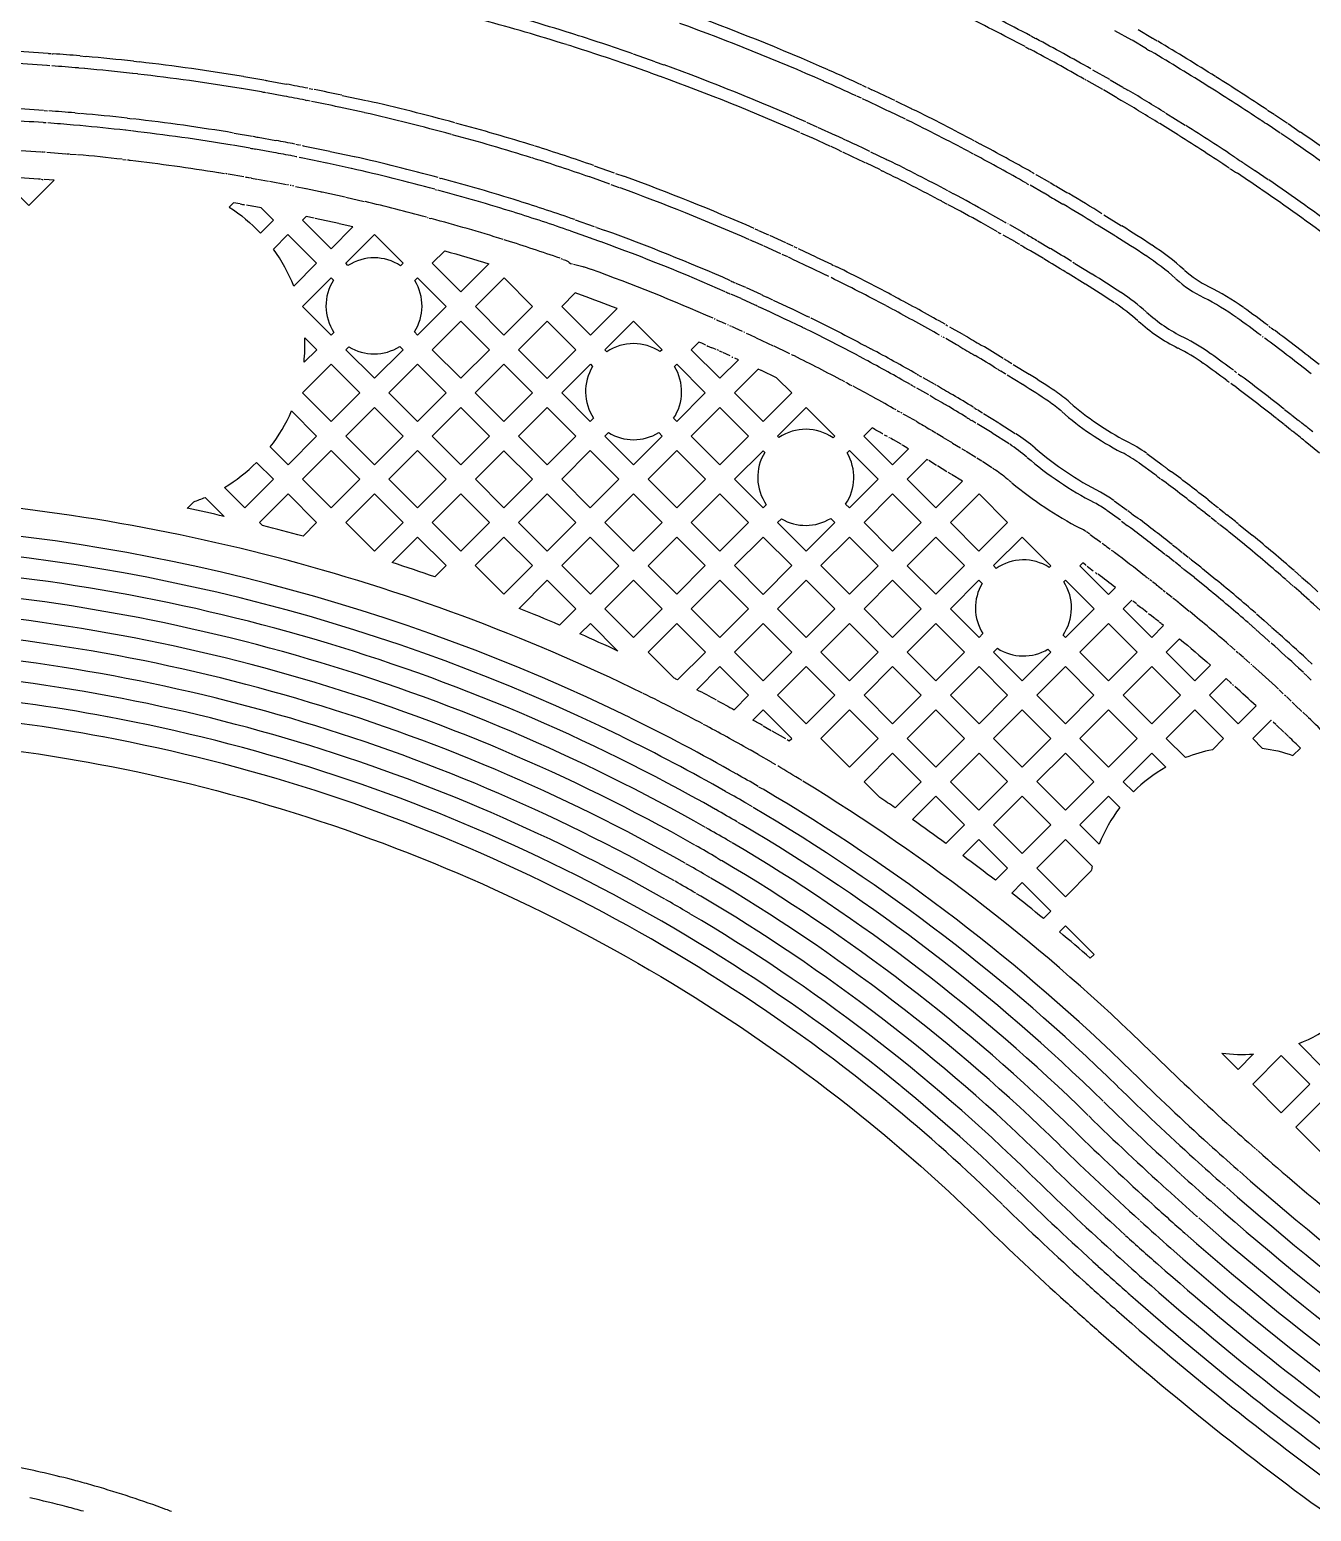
# Model space of a CAD drawing. Extents: x 3664 to 3837, y -413 to -292.
# Drawn here: x 3771.39 to 3776.13, y -333.16 to -327.68 of the extents above; entities that cross this region are included whole.
import ezdxf

# ---------------------------------------------------------------- set-up
doc = ezdxf.new("R2010")
doc.units = 0
doc.layers.add('gbr-dxf_layer0', color=7, linetype='Continuous')

msp = doc.modelspace()

# ---------------------------------------------------------------- linework, layer by layer
at = {"layer": 'gbr-dxf_layer0', "color": 4}
for p, q in [((3775.4705, -327.7205), (3775.4076, -327.6853)), ((3775.4929, -327.6815), (3775.546, -327.7126)), ((3775.5242, -327.752), (3775.4712, -327.7209)), ((3775.3001, -327.868), (3775.2965, -327.8661)), ((3775.3633, -327.9033), (3775.3032, -327.8697)), ((3775.3242, -327.8298), (3775.3872, -327.8651)), ((3775.3894, -327.8666), (3775.4363, -327.8943)), ((3775.4144, -327.9337), (3775.3646, -327.9042)), ((3775.6423, -328.0719), (3775.5731, -328.029)), ((3775.5958, -327.9901), (3775.6679, -328.0348)), ((3775.9986, -327.9956), (3776.0464, -328.0279)), ((3776.0482, -328.0293), (3776.0936, -328.0604)), ((3776.0692, -328.0982), (3776.021, -328.0652)), ((3775.8852, -328.175), (3775.9258, -328.2022)), ((3775.9271, -328.203), (3775.9749, -328.2358)), ((3775.9018, -328.2403), (3775.8612, -328.213)), ((3775.9476, -328.2716), (3775.9027, -328.2408))]:
    msp.add_line(p, q, dxfattribs=at)
at = {"layer": 'gbr-dxf_layer0', "color": 6}
for p, q in [((3771.4654, -327.815), (3771.4556, -327.8143)), ((3771.4598, -327.7695), (3771.4682, -327.7701)), ((3771.5771, -327.7787), (3771.5986, -327.7806)), ((3771.7763, -327.7987), (3771.7956, -327.8009)), ((3771.5935, -327.8253), (3771.572, -327.8234)), ((3771.7892, -327.8455), (3771.7729, -327.8436)), ((3772.1829, -327.8552), (3772.2572, -327.8677)), ((3772.2729, -327.871), (3772.34, -327.8829)), ((3772.3309, -327.927), (3772.2669, -327.9156)), ((3772.4251, -327.8991), (3772.4391, -327.9021)), ((3772.5469, -327.9246), (3772.6363, -327.9442)), ((3771.4438, -327.9807), (3771.456, -327.9817)), ((3772.4284, -327.9459), (3772.4175, -327.9435)), ((3772.6286, -327.9886), (3772.5361, -327.9683)), ((3771.4511, -328.0265), (3771.4419, -328.0257)), ((3771.5757, -328.0365), (3771.5531, -328.0345)), ((3771.5583, -327.9898), (3771.5779, -327.9915)), ((3771.753, -328.0094), (3771.7703, -328.0114)), ((3771.7645, -328.0561), (3771.7466, -328.0539)), ((3772.1475, -328.0642), (3772.2158, -328.0757)), ((3772.2359, -328.0798), (3772.3016, -328.0915)), ((3772.2072, -328.1199), (3772.1419, -328.1089)), ((3772.2925, -328.1356), (3772.2269, -328.1239)), ((3772.5022, -328.1318), (3772.5918, -328.1513)), ((3772.3946, -328.1552), (3772.3883, -328.1542)), ((3772.581, -328.1951), (3772.4915, -328.1755)), ((3773.4799, -328.1848), (3773.5542, -328.2116)), ((3772.9057, -328.23), (3772.9125, -328.2317)), ((3773.5378, -328.2535), (3773.4635, -328.2267)), ((3773.5737, -328.2663), (3773.543, -328.2554)), ((3773.5588, -328.2132), (3773.5892, -328.224)), ((3773.4095, -328.3848), (3773.4798, -328.4101)), ((3773.4881, -328.4131), (3773.5175, -328.4235)), ((3773.4665, -328.4531), (3773.3931, -328.4267)), ((3774.1066, -328.4816), (3774.0691, -328.4655)), ((3774.0879, -328.4246), (3774.1254, -328.4407)), ((3774.1284, -328.4422), (3774.1879, -328.4693)), ((3774.1712, -328.5111), (3774.1087, -328.4826)), ((3774.1965, -328.5226), (3774.1763, -328.5137)), ((3774.2118, -328.5299), (3774.1987, -328.5236)), ((3774.2803, -328.5624), (3774.2133, -328.5307)), ((3774.2193, -328.4836), (3774.2306, -328.489)), ((3774.2347, -328.491), (3774.3007, -328.5223)), ((3774.3018, -328.5229), (3774.3581, -328.5498)), ((3774.3376, -328.5899), (3774.2813, -328.563)), ((3774.3591, -328.5503), (3774.3663, -328.5537)), ((3774.3684, -328.5546), (3774.3768, -328.5587)), ((3774.0041, -328.6195), (3774.0396, -328.6347)), ((3774.0421, -328.6357), (3774.0962, -328.6603)), ((3774.3489, -328.5953), (3774.3387, -328.5904)), ((3774.0238, -328.6769), (3773.9852, -328.6604)), ((3774.1199, -328.6716), (3774.1406, -328.6812)), ((3774.1427, -328.682), (3774.209, -328.7133)), ((3774.5831, -328.6642), (3774.6038, -328.6756)), ((3774.0992, -328.7116), (3774.0853, -328.7055)), ((3774.1236, -328.7229), (3774.0999, -328.712)), ((3774.1887, -328.7535), (3774.1254, -328.7236)), ((3774.2102, -328.7139), (3774.2675, -328.7413)), ((3774.2689, -328.742), (3774.2764, -328.7458)), ((3774.5811, -328.7144), (3774.5604, -328.7031)), ((3774.2469, -328.7814), (3774.1896, -328.7539)), ((3774.2552, -328.7855), (3774.2477, -328.7817)), ((3774.265, -328.79), (3774.2571, -328.7865)), ((3774.7811, -328.7729), (3774.7879, -328.777)), ((3774.7946, -328.7807), (3774.7998, -328.7836)), ((3774.8011, -328.7843), (3774.8445, -328.8084)), ((3774.4822, -328.8506), (3774.5035, -328.8622)), ((3774.7768, -328.8223), (3774.7715, -328.8193)), ((3774.8216, -328.8472), (3774.7811, -328.8247)), ((3774.8296, -328.8517), (3774.8226, -328.8477)), ((3774.8457, -328.8091), (3774.8527, -328.8131)), ((3774.4808, -328.9011), (3774.4596, -328.8895)), ((3775.0098, -328.9075), (3775.026, -328.9173)), ((3774.6751, -328.9569), (3774.6806, -328.96)), ((3774.6966, -328.9691), (3774.7389, -328.9924)), ((3775.0656, -328.9944), (3775.0088, -328.9594)), ((3775.0306, -328.92), (3775.0903, -328.9568)), ((3774.66, -329.0001), (3774.6516, -328.9953)), ((3774.719, -329.0328), (3774.6738, -329.0079)), ((3774.7405, -328.9931), (3774.7448, -328.9954)), ((3774.8929, -329.1372), (3774.878, -329.128)), ((3774.8997, -329.0886), (3774.9175, -329.0995)), ((3774.9215, -329.102), (3774.9774, -329.1361)), ((3774.9789, -329.1371), (3775.0387, -329.1757)), ((3774.9528, -329.1739), (3774.897, -329.1397)), ((3775.0162, -329.2146), (3774.9534, -329.1743)), ((3775.5549, -329.3274), (3775.4975, -329.2855)), ((3775.525, -329.2499), (3775.5824, -329.2918)), ((3775.5839, -329.293), (3775.5908, -329.2983)), ((3775.5622, -329.3331), (3775.5554, -329.3278)), ((3775.5888, -329.3525), (3775.5789, -329.3458)), ((3775.6024, -329.3073), (3775.6151, -329.316)), ((3775.4278, -329.4971), (3775.3773, -329.4603)), ((3775.4048, -329.4246), (3775.4526, -329.4595)), ((3775.4551, -329.4612), (3775.4599, -329.465)), ((3775.7409, -329.4697), (3775.7241, -329.4565)), ((3775.753, -329.4219), (3775.7697, -329.4351)), ((3775.7707, -329.4359), (3775.7874, -329.449)), ((3775.793, -329.4536), (3775.8131, -329.4698)), ((3775.4656, -329.5251), (3775.4542, -329.5174)), ((3775.4804, -329.4808), (3775.4918, -329.4884)), ((3775.7612, -329.4857), (3775.7419, -329.4704)), ((3775.7839, -329.504), (3775.7638, -329.4878)), ((3775.865, -329.511), (3775.9159, -329.5524)), ((3775.8865, -329.5865), (3775.8356, -329.5451)), ((3775.6104, -329.6364), (3775.5949, -329.6246)), ((3775.6204, -329.5875), (3775.6387, -329.6014)), ((3775.6402, -329.6027), (3775.6567, -329.6161)), ((3775.659, -329.618), (3775.6781, -329.6332)), ((3775.6274, -329.6502), (3775.6109, -329.6368)), ((3775.6519, -329.6698), (3775.6301, -329.6525)), ((3775.732, -329.6759), (3775.7815, -329.7165)), ((3776.0716, -329.6841), (3776.0967, -329.7062)), ((3775.752, -329.7505), (3775.7025, -329.7099)), ((3776.0686, -329.7414), (3776.0409, -329.7171)), ((3776.0983, -329.7075), (3776.1272, -329.7326)), ((3776.1286, -329.7339), (3776.1586, -329.7612)), ((3776.0968, -329.7658), (3776.0704, -329.7429)), ((3776.1274, -329.7936), (3776.0973, -329.7663)), ((3775.9311, -329.8426), (3775.9593, -329.8677)), ((3775.9284, -329.9004), (3775.9028, -329.8776)), ((3775.9555, -329.924), (3775.9296, -329.9015)), ((3775.96, -329.8684), (3775.986, -329.8909)), ((3775.9873, -329.8921), (3776.0126, -329.9152)), ((3775.9813, -329.9476), (3775.9561, -329.9245)), ((3776.1192, -330.0118), (3776.1373, -330.029)), ((3776.1055, -330.0608), (3776.0874, -330.0436)), ((3776.1172, -330.0721), (3776.1071, -330.0624)), ((3776.1339, -330.0884), (3776.1186, -330.0732))]:
    msp.add_line(p, q, dxfattribs=at)
at = {"layer": 'gbr-dxf_layer0', "color": 5}
for p, q in [((3773.6882, -327.8418), (3773.6083, -327.8133)), ((3773.6246, -327.7713), (3773.7045, -327.7999)), ((3773.7056, -327.8003), (3773.7373, -327.8117)), ((3773.7241, -327.8547), (3773.6893, -327.8423)), ((3774.4697, -327.9356), (3774.4517, -327.9274)), ((3774.4721, -327.8873), (3774.4871, -327.894)), ((3774.4912, -327.896), (3774.5072, -327.9036)), ((3774.4889, -327.9447), (3774.4729, -327.9371)), ((3774.632, -328.0131), (3774.5733, -327.9849)), ((3774.5948, -327.9452), (3774.6504, -327.972)), ((3774.2662, -328.0244), (3774.3046, -328.0412)), ((3774.2854, -328.082), (3774.2449, -328.0642)), ((3774.3548, -328.1136), (3774.2862, -328.0823)), ((3774.306, -328.0419), (3774.3716, -328.0718)), ((3774.3734, -328.0725), (3774.4001, -328.0844)), ((3774.4018, -328.0853), (3774.417, -328.0927)), ((3774.8876, -328.093), (3774.9077, -328.1036)), ((3774.3806, -328.125), (3774.3569, -328.1144)), ((3774.3972, -328.1331), (3774.381, -328.1252)), ((3774.5024, -328.1332), (3774.5598, -328.1606)), ((3774.8846, -328.1424), (3774.8676, -328.1333)), ((3774.5393, -328.2007), (3774.4849, -328.1747)), ((3775.1448, -328.2862), (3775.0933, -328.2573)), ((3775.1673, -328.2472), (3775.1856, -328.258)), ((3774.7896, -328.2781), (3774.8075, -328.2877)), ((3775.1637, -328.2974), (3775.1455, -328.2866)), ((3774.7881, -328.3283), (3774.7673, -328.3171)), ((3774.9351, -328.357), (3774.9965, -328.3914)), ((3775.3658, -328.3663), (3775.4323, -328.407)), ((3774.9734, -328.4301), (3774.912, -328.3956)), ((3775.0169, -328.4028), (3775.0623, -328.4283)), ((3775.3424, -328.4048), (3775.3361, -328.4009)), ((3775.4098, -328.446), (3775.3433, -328.4053)), ((3774.9866, -328.4375), (3774.9838, -328.4359)), ((3775.0391, -328.4669), (3774.9937, -328.4414)), ((3775.0554, -328.4767), (3775.0397, -328.4673)), ((3775.0638, -328.4293), (3775.0767, -328.4369)), ((3775.1204, -328.4628), (3775.1674, -328.4908)), ((3775.1433, -328.5289), (3775.0953, -328.5003)), ((3775.2331, -328.5833), (3775.2273, -328.5798)), ((3775.2978, -328.6229), (3775.2341, -328.584)), ((3775.2515, -328.5418), (3775.2575, -328.5455)), ((3775.2586, -328.5462), (3775.3223, -328.5852)), ((3775.9857, -328.7851), (3775.9959, -328.7923)), ((3775.971, -328.8298), (3775.9608, -328.8226)), ((3775.8636, -328.9552), (3775.8737, -328.9624)), ((3775.8468, -328.9985), (3775.8366, -328.9913)), ((3776.0335, -329.1426), (3776.0063, -329.1212)), ((3776.0351, -329.0866), (3776.0596, -329.1058)), ((3776.0615, -329.1072), (3776.0869, -329.1275)), ((3776.0578, -329.1619), (3776.0351, -329.1437)), ((3776.1647, -329.2485), (3776.1119, -329.2053))]:
    msp.add_line(p, q, dxfattribs=at)
at = {"layer": 'gbr-dxf_layer0'}
for p, q in [((3771.3574, -328.1282), (3771.4313, -328.133)), ((3771.4341, -328.1333), (3771.4411, -328.1339)), ((3771.4535, -328.1348), (3771.5247, -328.1405)), ((3771.5262, -328.1406), (3771.5376, -328.1415)), ((3771.5398, -328.1417), (3771.5632, -328.1439)), ((3771.7353, -328.1614), (3771.7477, -328.1629)), ((3771.423, -328.2343), (3771.3535, -328.2298)), ((3771.4304, -328.235), (3771.4235, -328.2343)), ((3771.4812, -328.2389), (3771.4437, -328.2359)), ((3772.0911, -328.2101), (3772.1113, -328.2135)), ((3772.1246, -328.2155), (3772.1833, -328.2254)), ((3772.2116, -328.2308), (3772.2317, -328.2343)), ((3772.2337, -328.2347), (3772.2741, -328.242)), ((3772.2778, -328.2425), (3772.3415, -328.2547)), ((3772.3739, -328.2613), (3772.4124, -328.2691)), ((3772.5605, -328.301), (3772.6289, -328.3169)), ((3772.2125, -328.3341), (3772.1934, -328.3307)), ((3772.5349, -328.3994), (3772.4474, -328.3805)), ((3772.5872, -328.4115), (3772.5358, -328.3996)), ((3772.8693, -328.3785), (3772.8749, -328.3801)), ((3773.1454, -328.4584), (3773.1526, -328.4607)), ((3773.357, -328.5284), (3773.3629, -328.5304)), ((3773.4099, -328.6557), (3773.3598, -328.7058)), ((3773.4325, -328.6635), (3773.4101, -328.6557)), ((3773.974, -328.773), (3773.9758, -328.7738)), ((3773.981, -328.7758), (3773.9871, -328.7786)), ((3773.9891, -328.7796), (3773.9988, -328.7841)), ((3774, -328.7847), (3774.0274, -328.7972)), ((3773.926, -328.863), (3773.9157, -328.8586)), ((3774.0801, -328.8216), (3774.1427, -328.851)), ((3773.9315, -328.8654), (3773.9273, -328.8636)), ((3773.9409, -328.8693), (3773.9346, -328.8667)), ((3773.9541, -328.8754), (3773.9444, -328.8709)), ((3773.9833, -328.8888), (3773.9562, -328.8764)), ((3774.0139, -328.9031), (3774.0002, -328.8971)), ((3774.4014, -328.981), (3774.4071, -328.9839)), ((3774.6228, -329.1029), (3774.637, -329.1108)), ((3774.6384, -329.1116), (3774.6664, -329.127)), ((3774.5658, -329.1874), (3774.561, -329.1849)), ((3774.729, -329.164), (3774.745, -329.1734)), ((3774.7475, -329.175), (3774.7711, -329.1895)), ((3774.5862, -329.1988), (3774.5763, -329.1934)), ((3774.616, -329.2152), (3774.588, -329.1999)), ((3774.8568, -329.2418), (3774.8932, -329.264)), ((3774.7475, -329.294), (3774.7181, -329.2762)), ((3774.7857, -329.3175), (3774.7504, -329.296)), ((3774.8963, -329.2659), (3774.9146, -329.2773)), ((3774.9169, -329.2788), (3774.9514, -329.3011)), ((3774.801, -329.3267), (3774.7899, -329.32)), ((3774.8428, -329.3523), (3774.8022, -329.3274)), ((3774.9539, -329.3029), (3774.9579, -329.3056)), ((3775.3157, -329.549), (3775.336, -329.5639)), ((3775.3374, -329.5649), (3775.3556, -329.5782)), ((3775.5299, -329.7109), (3775.5342, -329.714)), ((3775.5371, -329.7161), (3775.544, -329.7213)), ((3775.4698, -329.7929), (3775.4378, -329.8249)), ((3775.5866, -329.756), (3775.5932, -329.7616)), ((3775.5969, -329.7643), (3775.6193, -329.7816)), ((3775.6217, -329.7835), (3775.6349, -329.7943)), ((3775.5557, -329.8608), (3775.5374, -329.8467)), ((3775.6361, -329.7952), (3775.6435, -329.8012)), ((3775.6456, -329.8029), (3775.6819, -329.8329)), ((3775.5695, -329.872), (3775.5562, -329.8612)), ((3775.5786, -329.8794), (3775.5712, -329.8734)), ((3775.8312, -329.9589), (3775.8529, -329.9779)), ((3775.8562, -329.9807), (3775.8637, -329.9871)), ((3775.866, -329.989), (3775.8831, -330.0041)), ((3775.8852, -330.0061), (3775.9069, -330.0259)), ((3776.015, -330.1239), (3776.0307, -330.1386)), ((3776.0346, -330.1423), (3776.0395, -330.1471)), ((3776.0422, -330.1496), (3776.0595, -330.1666)), ((3776.0636, -330.1705), (3776.0734, -330.1796)), ((3776.0749, -330.1811), (3776.0998, -330.2044)), ((3776.1025, -330.2068), (3776.1215, -330.2248)), ((3774.1058, -330.2577), (3774.1354, -330.2746)), ((3774.1373, -330.2756), (3774.1876, -330.3046)), ((3776.0028, -330.2527), (3775.993, -330.2435)), ((3776.0327, -330.2808), (3776.004, -330.2538)), ((3776.0503, -330.2972), (3776.035, -330.2828)), ((3774.0868, -330.3638), (3774.0572, -330.3469)), ((3774.0887, -330.4827), (3774.1027, -330.4911)), ((3774.0659, -330.5578), (3774.0481, -330.5472)), ((3774.0102, -330.6136), (3774.0263, -330.6229)), ((3775.349, -330.695), (3775.278, -330.624)), ((3773.9895, -330.6896), (3773.9733, -330.6803)), ((3773.9347, -330.7462), (3773.9503, -330.7553)), ((3773.9105, -330.8203), (3773.8949, -330.8113)), ((3773.8576, -330.878), (3773.8729, -330.8868)), ((3773.8335, -330.952), (3773.8181, -330.9432))]:
    msp.add_line(p, q, dxfattribs=at)
at = {"layer": 'gbr-dxf_layer0', "color": 6, "linetype": 'Continuous'}
for points in [[(3772.2646, -327.9153, -0.009078), (3772.2485, -327.9119), (3772.1743, -327.8994)], [(3772.3796, -328.1525, -0.038279), (3772.3763, -328.1518, -0.003885), (3772.3668, -328.1497)], [(3772.3998, -328.1105, -0.033228), (3772.4027, -328.1109, -0.003294), (3772.5011, -328.1315)], [(3773.5045, -328.4666), (3773.4726, -328.4554, -0.056889), (3773.4679, -328.4536)], [(3774.1912, -328.4707, 0.003493), (3774.1956, -328.473), (3774.2158, -328.4819)], [(3774.0829, -328.7042, -0.003071), (3774.0764, -328.7007), (3774.0253, -328.6775)], [(3774.0986, -328.6616, 0.003079), (3774.1046, -328.6648), (3774.1185, -328.6709)], [(3774.2816, -328.7482, -0.032989), (3774.2843, -328.7493, -0.007198), (3774.4809, -328.8499)], [(3775.0032, -328.9561, -0.020748), (3775.0018, -328.9552), (3774.9855, -328.9454)]]:
    msp.add_lwpolyline(points, format="xyb", dxfattribs=at)
at = {"layer": 'gbr-dxf_layer0', "color": 4, "linetype": 'Continuous'}
msp.add_lwpolyline([(3776.0194, -328.064), (3775.9745, -328.0336, -0.011416), (3775.9485, -328.0176)], format="xyb", dxfattribs=at)
at = {"layer": 'gbr-dxf_layer0', "linetype": 'Continuous'}
for points in [[(3771.7527, -328.1632, 0.007422), (3771.7562, -328.1636, -0.031205), (3771.7624, -328.1646, -0.010963), (3772.0893, -328.2098)], [(3772.4144, -328.2696), (3772.4654, -328.2803, -0.039932), (3772.4733, -328.2821), (3772.5581, -328.3005)], [(3772.1292, -328.3379, -0.061807), (3772.2446, -328.4343), (3772.2928, -328.3862), (3772.2469, -328.3403), (3772.2139, -328.3343)], [(3772.8802, -328.5461), (3772.9266, -328.4997, -0.005763), (3773.0905, -328.5478)], [(3773.3654, -328.5314), (3773.3734, -328.5343, -0.110912), (3773.3921, -328.5464), (3773.3996, -328.5482)], [(3773.4033, -328.549), (3773.4378, -328.5579, -0.029626), (3773.4435, -328.5597), (3773.4674, -328.568)], [(3773.9322, -328.7548, -0.017425), (3773.9353, -328.7561, -0.031798), (3773.9411, -328.7589, 0.014089), (3773.9476, -328.7619, -0.032999), (3773.9537, -328.7643), (3773.9675, -328.7702)], [(3774.0425, -328.8047), (3774.0509, -328.8084, -0.036498), (3774.0577, -328.8112), (3774.0781, -328.8206)], [(3773.8925, -328.8484, -0.024025), (3773.8881, -328.8466, -0.003274), (3773.8784, -328.842)], [(3774.1446, -328.852), (3774.1975, -328.8773, -0.029447), (3774.2029, -328.8798)], [(3774.2142, -328.8854, -0.029733), (3774.2196, -328.8878, -0.006747), (3774.4002, -328.9803)], [(3774.6687, -329.1282, -0.022452), (3774.6725, -329.1305, 0.006813), (3774.7258, -329.1623)], [(3774.5484, -329.1777, -0.013315), (3774.5462, -329.1764, 0.001504), (3774.5088, -329.1552), (3774.4786, -329.1854)], [(3774.7723, -329.1903), (3774.7981, -329.2059, -0.050855), (3774.8068, -329.2114), (3774.8359, -329.2292)], [(3774.8412, -329.2323, -0.015467), (3774.8438, -329.2339), (3774.8549, -329.2405)], [(3774.9585, -329.306, -0.029062), (3775.0076, -329.3421, -0.039312), (3775.0136, -329.3472)], [(3771.9735, -329.4528), (3771.9979, -329.4284, 0.018556), (3772.04, -329.4121), (3772.1106, -329.4827)], [(3775.3608, -329.5819, -0.03545), (3775.3666, -329.5861, 0.0093), (3775.3894, -329.6035)], [(3775.3939, -329.6072), (3775.4005, -329.6112, -0.035773), (3775.4063, -329.6153, -0.004661), (3775.517, -329.7008, -0.031556), (3775.5217, -329.7051), (3775.5279, -329.7096)], [(3775.3009, -329.6639, -0.015587), (3775.2984, -329.6623), (3775.2882, -329.6548), (3775.2779, -329.665)], [(3775.2779, -329.665), (3775.3839, -329.771), (3775.4093, -329.7456, 0.002746), (3775.3453, -329.6965)], [(3775.5471, -329.724), (3775.5561, -329.7314, -0.037002), (3775.5615, -329.7365, -0.037346), (3775.5676, -329.7409), (3775.5834, -329.7533)], [(3775.5265, -329.8383), (3775.5194, -329.8322), (3775.5069, -329.8225, -0.113665), (3775.4889, -329.8085)], [(3773.9357, -330.1641, -0.002444), (3773.9981, -330.1978), (3774.0513, -330.1445), (3773.9453, -330.0385), (3773.8598, -330.124)], [(3775.8392, -330.1016, -0.013791), (3775.8373, -330.0998), (3775.8188, -330.083), (3775.7574, -330.1444)], [(3775.7574, -330.1444), (3775.8635, -330.2506), (3775.9302, -330.1838, 0.003621), (3775.851, -330.112)], [(3770.783, -330.2981), (3770.817, -330.2999, -0.009252), (3771.0515, -330.3169, -0.023533), (3771.6441, -330.3989, -0.125686), (3774.5016, -331.7281, -0.02208), (3774.9196, -332.1017)], [(3775.9174, -330.3044), (3775.953, -330.34, -0.051426), (3776.0665, -330.3671), (3776.0939, -330.3397, 0.002041), (3776.0513, -330.2983)], [(3774.1527, -330.402), (3774.1414, -330.3954, -0.029003), (3774.1365, -330.3923), (3774.0882, -330.3645)], [(3775.278, -330.624), (3775.3839, -330.518), (3775.4254, -330.5596, 0.06863), (3775.349, -330.695)], [(3775.7133, -332.0744, -0.019467), (3775.7111, -332.0726, -0.003436), (3775.6019, -331.9751)], [(3774.9196, -332.102, 0.009308), (3775.2252, -332.3888, 0.003625), (3775.3466, -332.497, 0.026571), (3776.2846, -333.2391, 0.003501), (3776.3263, -333.2686, 0.010355), (3776.7134, -333.5285, 0.003121), (3776.7863, -333.5747, 0.022047), (3777.6486, -334.0664, 0.010372), (3778.0685, -334.2709)], [(3771.6166, -333.0659, 0.004439), (3771.5534, -333.0489), (3771.532, -333.0433, 0.008241), (3771.4144, -333.0154, 0.007653), (3771.4061, -333.0133, 0.027269), (3771.006, -332.9478), (3770.9938, -332.9463), (3770.9677, -332.9435, 0.013892), (3770.7617, -332.929), (3770.5557, -332.9201, 0.011382), (3770.5426, -332.9198, 0.075698), (3770.4556, -332.9331), (3769.3659, -332.9336)], [(3771.9156, -333.165, 0.004246), (3771.8948, -333.1571, 0.018632), (3771.6316, -333.0705, 0.004925), (3771.6169, -333.0662)]]:
    msp.add_lwpolyline(points, format="xyb", dxfattribs=at)
for points in [[(3771.2816, -328.2265), (3771.3877, -328.3325), (3771.4812, -328.2389)], [(3772.1693, -328.3261), (3772.1452, -328.322), (3772.1292, -328.3379)], [(3772.4441, -328.3796), (3772.4135, -328.3732), (3772.4005, -328.3862)], [(3772.4005, -328.3862), (3772.5065, -328.4922), (3772.5872, -328.4115)], [(3772.2933, -328.4934), (3772.3466, -328.4401), (3772.4527, -328.5461), (3772.368, -328.6308)], [(3773.0905, -328.5478), (3772.9862, -328.6521), (3772.8802, -328.5461)], [(3773.3598, -328.7058), (3773.4658, -328.8118), (3773.5647, -328.7129)], [(3772.4084, -328.8213), (3772.4528, -328.8657), (3772.4061, -328.9125)], [(3773.8782, -328.8419), (3773.8676, -328.8373), (3773.8392, -328.8657)], [(3773.8392, -328.8657), (3773.9452, -328.9717), (3774.0139, -328.9031)], [(3774.0978, -328.9422), (3774.0874, -328.9373), (3773.9991, -329.0256)], [(3773.9991, -329.0256), (3774.1051, -329.1316), (3774.2111, -329.0256), (3774.155, -328.9695), (3774.0992, -328.9429)], [(3772.3596, -329.0922), (3772.4527, -329.1854), (3772.3467, -329.2914), (3772.2809, -329.2256)], [(3774.4786, -329.1854), (3774.5846, -329.2914), (3774.644, -329.2321)], [(3774.7162, -329.275), (3774.7116, -329.2722), (3774.6385, -329.3453)], [(3774.6385, -329.3453), (3774.7445, -329.4513), (3774.8433, -329.3526)], [(3775.4378, -329.8249), (3775.5437, -329.9308), (3775.5877, -329.8868), (3775.5795, -329.8801)], [(3775.4868, -329.8059), (3775.4811, -329.8012), (3775.4742, -329.796)], [(3773.4272, -329.9173), (3773.4658, -329.8787), (3773.5679, -329.9808)], [(3774.1942, -330.3086), (3774.2021, -330.3132), (3774.2111, -330.3043), (3774.1052, -330.1984), (3774.0675, -330.2361)], [(3775.9868, -330.2376), (3775.9855, -330.2363), (3775.9174, -330.3044)], [(3775.9208, -331.4719), (3775.8635, -331.5292), (3775.8027, -331.4685)]]:
    msp.add_lwpolyline(points, dxfattribs=at)
at = {"layer": 'gbr-dxf_layer0', "color": 5, "linetype": 'Continuous'}
for points in [[(3775.1144, -328.2174, -0.037236), (3775.1172, -328.2191), (3775.1658, -328.2464)], [(3775.8305, -328.9869, -0.018624), (3775.8293, -328.9859, -0.003594), (3775.8223, -328.9804)]]:
    msp.add_lwpolyline(points, format="xyb", dxfattribs=at)
at = {"layer": 'gbr-dxf_layer0', "linetype": 'Continuous'}
for points in [[(3772.5604, -328.5461), (3772.6664, -328.4401), (3772.7724, -328.5461), (3772.7631, -328.5554, 0.297808), (3772.5686, -328.5542)], [(3772.4007, -328.7058), (3772.5066, -328.6), (3772.5149, -328.6083, 0.295981), (3772.5167, -328.8018), (3772.5067, -328.8118)], [(3772.8144, -328.8, 0.289353), (3772.8162, -328.6101), (3772.8263, -328.6), (3772.9323, -328.706), (3772.8263, -328.8119)], [(3773.5197, -328.8657), (3773.6256, -328.7598), (3773.7314, -328.8657), (3773.7242, -328.8729, 0.302623), (3773.5271, -328.8731)], [(3772.5606, -328.8657), (3772.5714, -328.8549, 0.287584), (3772.7603, -328.8537), (3772.7724, -328.8658), (3772.6665, -328.9717)], [(3773.3598, -329.0256), (3773.4658, -328.9196), (3773.4742, -328.928, 0.292272), (3773.4777, -329.1194), (3773.4656, -329.1315)], [(3773.7737, -329.1197, 0.293056), (3773.7772, -328.9278), (3773.7853, -328.9196), (3773.8913, -329.0256), (3773.7855, -329.1315)], [(3774.159, -329.1855), (3774.265, -329.0795), (3774.3709, -329.1854), (3774.3643, -329.192, 0.308444), (3774.164, -329.1905)], [(3773.5195, -329.1854), (3773.5325, -329.1724, 0.282755), (3773.7188, -329.1725), (3773.7316, -329.1854), (3773.6255, -329.2914)], [(3773.9992, -329.3453), (3774.1051, -329.2394), (3774.1113, -329.2456, 0.296541), (3774.1169, -329.4393), (3774.1051, -329.4511)], [(3774.4108, -329.4372, 0.288708), (3774.4163, -329.2478), (3774.4248, -329.2393), (3774.5308, -329.3453), (3774.4248, -329.4513)], [(3772.1113, -329.3757, 0.062076), (3772.2305, -329.2829), (3772.2929, -329.3453), (3772.1869, -329.4512)], [(3772.2408, -329.5051), (3772.3467, -329.3991), (3772.4527, -329.5051), (3772.4023, -329.5556, 0.005292), (3772.2521, -329.5165)], [(3774.159, -329.505), (3774.1728, -329.4913, 0.276977), (3774.3557, -329.4899), (3774.3709, -329.5051), (3774.265, -329.611)], [(3772.7319, -329.6535), (3772.8264, -329.559), (3772.9323, -329.6649), (3772.8905, -329.7066, 0.005704)], [(3774.9582, -329.6649), (3775.0642, -329.559), (3775.1702, -329.665), (3775.1641, -329.6711, 0.300423), (3774.9681, -329.6749)], [(3773.2018, -329.8229), (3773.3059, -329.7188), (3773.4119, -329.8248), (3773.3519, -329.8848, 0.005538)], [(3774.7983, -329.8248), (3774.9043, -329.7188), (3774.9161, -329.7306, 0.282108), (3774.9188, -329.9164), (3774.9044, -329.9308)], [(3775.2154, -329.9222, 0.303241), (3775.2182, -329.7247), (3775.2241, -329.7189), (3775.3301, -329.8249), (3775.2241, -329.9308)], [(3773.6794, -329.9846), (3773.7854, -329.8786), (3773.8914, -329.9847), (3773.7885, -330.0876, 0.000649), (3773.7762, -330.0814)], [(3775.5976, -329.9846), (3775.6468, -329.9355, -0.005072), (3775.7613, -330.0327), (3775.7035, -330.0905)], [(3774.9582, -329.9847), (3774.9724, -329.9706, 0.28493), (3775.1597, -329.9742), (3775.1702, -329.9847), (3775.0643, -330.0907)], [(3775.5976, -330.3043), (3775.7035, -330.1983), (3775.8096, -330.3044), (3775.7682, -330.3458, 0.045783), (3775.6685, -330.3752)], [(3774.4787, -330.4642), (3774.5847, -330.3582), (3774.6907, -330.4643), (3774.5941, -330.5609, 0.002342), (3774.5378, -330.5232)], [(3775.4377, -330.4642), (3775.5437, -330.3582), (3775.5957, -330.4102, 0.066721), (3775.4756, -330.502)], [(3774.6581, -330.6047), (3774.7446, -330.5181), (3774.8505, -330.624), (3774.7821, -330.6924, 0.005188)], [(3774.8444, -330.7379), (3774.9043, -330.6779), (3775.0103, -330.7839), (3774.9652, -330.8291, 0.005169)], [(3775.1181, -330.7839), (3775.2241, -330.6779), (3775.3235, -330.7772, 0.007772), (3775.3198, -330.7942), (3775.2241, -330.8899)], [(3775.0257, -330.8763), (3775.0642, -330.8378), (3775.1703, -330.9438), (3775.1432, -330.9708, 0.00515)], [(3775.2021, -331.0197), (3775.2241, -330.9977), (3775.3301, -331.1037), (3775.3162, -331.1176, 0.005135)], [(3776.0876, -331.4336, 0.068643), (3776.2231, -331.3572), (3776.2892, -331.4233), (3776.1832, -331.5292)]]:
    msp.add_lwpolyline(points, format="xyb", close=True, dxfattribs=at)
for points in [[(3773.0401, -328.706), (3773.1462, -328.5999), (3773.252, -328.7058), (3773.146, -328.8119)], [(3772.8802, -328.8658), (3772.9862, -328.7599), (3773.0921, -328.8658), (3772.9861, -328.9717)], [(3773.1999, -328.8658), (3773.3059, -328.7597), (3773.4119, -328.8657), (3773.3059, -328.9718)], [(3772.4007, -329.0256), (3772.5067, -328.9196), (3772.6126, -329.0256), (3772.5066, -329.1315)], [(3772.7204, -329.0256), (3772.8263, -328.9197), (3772.9322, -329.0256), (3772.8263, -329.1315)], [(3773.04, -329.0256), (3773.146, -328.9196), (3773.252, -329.0257), (3773.146, -329.1316)], [(3772.5605, -329.1854), (3772.6665, -329.0794), (3772.7725, -329.1854), (3772.6665, -329.2914)], [(3772.8802, -329.1854), (3772.9861, -329.0795), (3773.0921, -329.1855), (3772.9862, -329.2914)], [(3773.1999, -329.1855), (3773.3059, -329.0795), (3773.4118, -329.1854), (3773.3058, -329.2914)], [(3773.8394, -329.1854), (3773.9452, -329.0795), (3774.0512, -329.1855), (3773.9454, -329.2914)], [(3772.4006, -329.3453), (3772.5066, -329.2393), (3772.6126, -329.3453), (3772.5066, -329.4512)], [(3772.7204, -329.3453), (3772.8263, -329.2393), (3772.9324, -329.3453), (3772.8264, -329.4513)], [(3773.0401, -329.3453), (3773.146, -329.2394), (3773.2519, -329.3452), (3773.146, -329.4512)], [(3773.3597, -329.3452), (3773.4656, -329.2393), (3773.5717, -329.3453), (3773.4657, -329.4512)], [(3773.6794, -329.3453), (3773.7855, -329.2392), (3773.8915, -329.3453), (3773.7854, -329.4513)], [(3772.5605, -329.5051), (3772.6665, -329.3991), (3772.7725, -329.5051), (3772.6665, -329.6111)], [(3772.8802, -329.5051), (3772.9862, -329.3992), (3773.0921, -329.505), (3772.9861, -329.611)], [(3773.1999, -329.505), (3773.3058, -329.3991), (3773.4118, -329.5051), (3773.3059, -329.6111)], [(3773.5196, -329.5051), (3773.6255, -329.3992), (3773.7316, -329.5052), (3773.6256, -329.6111)], [(3773.8393, -329.5052), (3773.9454, -329.3991), (3774.0513, -329.505), (3773.9452, -329.6111)], [(3774.4787, -329.5051), (3774.5846, -329.3992), (3774.6907, -329.5052), (3774.5847, -329.6112)], [(3774.7984, -329.5052), (3774.9044, -329.3992), (3775.0103, -329.5051), (3774.9043, -329.6111)], [(3773.04, -329.6649), (3773.146, -329.5589), (3773.252, -329.6649), (3773.146, -329.7709)], [(3773.3598, -329.6649), (3773.4657, -329.559), (3773.5717, -329.665), (3773.4658, -329.7709)], [(3773.6795, -329.665), (3773.7854, -329.5591), (3773.8913, -329.6649), (3773.7854, -329.7709)], [(3773.9991, -329.6649), (3774.1051, -329.5589), (3774.2111, -329.6649), (3774.1051, -329.771)], [(3774.3189, -329.6649), (3774.4248, -329.559), (3774.5308, -329.665), (3774.4249, -329.7709)], [(3774.6386, -329.665), (3774.7445, -329.5591), (3774.8504, -329.6649), (3774.7445, -329.7709)], [(3773.5197, -329.8248), (3773.6256, -329.7189), (3773.7315, -329.8248), (3773.6256, -329.9307)], [(3773.8393, -329.8248), (3773.9452, -329.7188), (3774.0512, -329.8248), (3773.9453, -329.9308)], [(3774.159, -329.8248), (3774.265, -329.7188), (3774.371, -329.8248), (3774.265, -329.9308)], [(3774.4788, -329.8248), (3774.5847, -329.7189), (3774.6906, -329.8248), (3774.5847, -329.9307)], [(3773.9992, -329.9847), (3774.1051, -329.8787), (3774.2111, -329.9847), (3774.1052, -330.0907)], [(3774.3189, -329.9847), (3774.4249, -329.8787), (3774.5308, -329.9846), (3774.4248, -330.0906)], [(3774.6386, -329.9846), (3774.7445, -329.8787), (3774.8505, -329.9847), (3774.7446, -330.0906)], [(3775.278, -329.9847), (3775.3839, -329.8788), (3775.4898, -329.9846), (3775.3839, -330.0906)], [(3774.1591, -330.1445), (3774.265, -330.0386), (3774.3709, -330.1445), (3774.265, -330.2504)], [(3774.4787, -330.1445), (3774.5847, -330.0385), (3774.6907, -330.1445), (3774.5847, -330.2505)], [(3774.7985, -330.1445), (3774.9044, -330.0386), (3775.0104, -330.1446), (3774.9045, -330.2505)], [(3775.1181, -330.1446), (3775.2241, -330.0386), (3775.33, -330.1445), (3775.224, -330.2505)], [(3775.4378, -330.1445), (3775.5437, -330.0385), (3775.6496, -330.1444), (3775.5437, -330.2504)], [(3774.3188, -330.3043), (3774.4248, -330.1984), (3774.5308, -330.3044), (3774.4249, -330.4103)], [(3774.6386, -330.3044), (3774.7446, -330.1983), (3774.8506, -330.3044), (3774.7446, -330.4104)], [(3774.9584, -330.3044), (3775.0643, -330.1985), (3775.1701, -330.3043), (3775.0642, -330.4102)], [(3775.2779, -330.3043), (3775.3839, -330.1984), (3775.4898, -330.3043), (3775.3839, -330.4103)], [(3774.7985, -330.4643), (3774.9045, -330.3582), (3775.0104, -330.4641), (3774.9043, -330.5701)], [(3775.1181, -330.4641), (3775.224, -330.3582), (3775.33, -330.4642), (3775.2241, -330.5701)], [(3774.9582, -330.624), (3775.0642, -330.518), (3775.1702, -330.624), (3775.0642, -330.73)], [(3775.9174, -331.5831), (3776.0233, -331.4771), (3776.1294, -331.5831), (3776.0234, -331.6891)], [(3776.0773, -331.743), (3776.1832, -331.637), (3776.2891, -331.7429), (3776.1832, -331.8489)]]:
    msp.add_lwpolyline(points, close=True, dxfattribs=at)
at = {"layer": 'gbr-dxf_layer0', "color": 4}
for centre, radius, start, end in [((3770.8831, -335.641), 8.9852, 62.0465, 63.77864), ((3770.8832, -335.641), 8.9402, 62.03933, 63.77165), ((3776.0137, -326.0095), 1.9275, 241.5763, 242.1582), ((3776.0138, -326.0096), 1.9725, 241.6099, 242.1922), ((3770.8826, -335.6404), 8.94, 60.43216, 61.89158), ((3770.8826, -335.6404), 8.985, 60.41842, 61.89958), ((3775.8773, -327.1799), 0.6723, 238.39, 239.8412), ((3770.6471, -336.0296), 9.6074, 57.86921, 59.37564), ((3775.8772, -327.1799), 0.6273, 238.2882, 240.0359), ((3770.647, -336.0295), 9.6524, 57.87606, 59.36218), ((3770.8849, -335.6412), 9.197, 56.42445, 57.83695), ((3775.8663, -327.1736), 0.8392, 239.2675, 240.7068), ((3770.6411, -336.0259), 9.4404, 58.35075, 59.32564), ((3770.8849, -335.6412), 9.152, 56.41646, 57.82917), ((3775.8665, -327.1737), 0.8842, 239.3325, 240.7713), ((3770.6411, -336.0259), 9.3954, 58.34353, 59.31832), ((3776.316, -327.4541), 0.6277, 236.7843, 239.3891), ((3770.8753, -335.6352), 8.9852, 56.34852, 57.75072), ((3770.8753, -335.6353), 8.9402, 56.34088, 57.76504), ((3770.8875, -335.642), 9.1971, 53.43737, 55.51524), ((3770.8875, -335.642), 9.152, 53.43008, 55.50811), ((3776.3141, -327.453), 0.8848, 236.9575, 239.2058), ((3776.3141, -327.453), 0.8398, 236.8773, 239.1239), ((3770.8883, -335.6426), 8.9851, 53.44386, 55.50704), ((3770.8882, -335.6425), 8.9401, 53.43859, 55.5203)]:
    msp.add_arc(centre, radius, start, end, dxfattribs=at)
at = {"layer": 'gbr-dxf_layer0', "color": 5}
for centre, radius, start, end in [((3770.9068, -335.6495), 8.2895, 72.65602, 74.86998), ((3770.9067, -335.6495), 8.3345, 72.64676, 74.88262), ((3770.8933, -335.6463), 8.5445, 66.16252, 70.03685), ((3770.8882, -335.644), 8.3347, 70.8434, 72.50618), ((3770.8933, -335.6463), 8.4995, 66.15414, 70.02521), ((3770.8882, -335.644), 8.2897, 70.85159, 72.51427), ((3770.8958, -335.6472), 8.335, 66.17238, 70.05229), ((3770.8958, -335.6472), 8.29, 66.19707, 70.03822), ((3770.9017, -335.6499), 8.4994, 65.32729, 66.20751), ((3770.9013, -335.6497), 8.5444, 65.31023, 66.21293), ((3770.8881, -335.6432), 8.544, 64.30294, 64.93242), ((3770.8879, -335.6431), 8.499, 64.31582, 64.92264), ((3774.9229, -327.4037), 0.6302, 244.4861, 245.1647), ((3770.8783, -335.6384), 8.5444, 62.02372, 63.73109), ((3774.9228, -327.4036), 0.6752, 244.6011, 245.2858), ((3770.8783, -335.6384), 8.4994, 62.01595, 63.72334), ((3770.8798, -335.6395), 8.3346, 64.25147, 64.86811), ((3770.8796, -335.6394), 8.2896, 64.23548, 64.86913), ((3770.8961, -335.6476), 8.4991, 60.52718, 61.99772), ((3770.896, -335.6476), 8.5441, 60.53538, 61.98293), ((3774.9302, -327.4072), 0.8846, 243.8369, 244.3749), ((3774.9306, -327.4074), 0.8396, 243.8931, 244.4289), ((3770.8828, -335.6407), 8.335, 62.05721, 63.74787), ((3770.8828, -335.6407), 8.29, 62.06559, 63.75623), ((3775.3133, -327.85), 0.4628, 239.4935, 240.866), ((3775.3134, -327.85), 0.4178, 239.3272, 240.6894), ((3775.8562, -327.1677), 1.2799, 238.4757, 240.9953), ((3770.8892, -335.644), 8.3349, 60.96916, 61.94377), ((3775.8562, -327.1677), 1.3249, 238.5284, 241.0499), ((3770.6212, -336.014), 8.9999, 58.23142, 59.14221), ((3770.8892, -335.644), 8.2899, 60.97761, 61.92918), ((3770.6211, -336.0139), 8.9549, 58.24466, 59.13378), ((3775.3056, -327.8453), 0.6276, 240.6082, 241.4202), ((3775.0002, -328.4192), 0.0225, 57.2442, 61.4266), ((3770.8756, -335.6352), 8.5446, 56.88169, 57.76205), ((3775.3057, -327.8454), 0.6726, 240.4848, 241.2982), ((3775.8546, -327.1669), 1.5342, 238.6815, 240.2551), ((3775.8547, -327.167), 1.4892, 238.5992, 240.3428), ((3770.8753, -335.635), 8.4996, 56.87146, 57.75168), ((3770.6447, -336.0284), 8.7453, 58.41164, 59.03507), ((3770.6445, -336.0283), 8.7903, 58.4243, 59.02539), ((3775.0018, -329.3105), 0.948, 48.3664, 56.7479), ((3775.0018, -329.3105), 0.993, 48.2365, 56.8224), ((3770.8763, -335.6356), 8.3351, 56.89491, 57.75356), ((3775.9497, -328.2494), 0.4299, 228.4816, 242.9654), ((3770.876, -335.6354), 8.2902, 56.87803, 57.75997), ((3775.9497, -328.2494), 0.4749, 228.1954, 243.1194), ((3775.326, -329.4914), 0.9599, 54.5363, 63.4409), ((3775.0008, -329.3097), 0.7386, 48.2499, 56.5601), ((3775.0007, -329.3097), 0.7836, 48.153, 56.7245), ((3775.326, -329.4914), 0.9149, 54.461, 63.3634), ((3775.9495, -328.249), 0.6395, 228.3409, 243.2231), ((3770.8864, -335.6409), 8.4996, 53.44136, 54.19551), ((3770.8864, -335.6409), 8.5446, 53.4486, 54.20407), ((3775.9495, -328.2491), 0.6845, 228.2289, 243.1188), ((3776.2476, -328.4598), 0.4179, 229.6732, 230.6755), ((3770.8681, -335.6271), 8.5447, 51.70321, 53.10843), ((3775.3259, -329.4912), 0.7053, 54.5841, 63.4538), ((3775.3259, -329.4912), 0.7503, 54.4862, 63.3581), ((3775.9687, -328.8007), 0.0225, 225.0107, 236.2365), ((3770.8681, -335.6272), 8.4997, 51.71804, 53.10014), ((3770.8873, -335.6416), 8.2901, 53.47657, 54.2095), ((3770.887, -335.6414), 8.3351, 53.48928, 54.19858), ((3776.2402, -328.4536), 0.6274, 231.3883, 232.441), ((3770.873, -335.6309), 8.3352, 51.74211, 53.12053), ((3770.873, -335.6308), 8.2902, 51.75039, 53.12889), ((3776.4791, -328.6378), 0.6274, 231.4258, 231.9976), ((3772.7342, -333.3734), 5.41, 50.9788, 51.6091), ((3776.4793, -328.638), 0.6724, 231.287, 231.8632), ((3772.7344, -333.3736), 5.365, 50.9959, 51.6261)]:
    msp.add_arc(centre, radius, start, end, dxfattribs=at)
at = {"layer": 'gbr-dxf_layer0', "color": 6}
for centre, radius, start, end in [((3770.8877, -335.646), 7.8973, 85.85295, 86.89854), ((3770.8879, -335.646), 7.8523, 85.86267, 86.90808), ((3771.5081, -327.3564), 0.4154, 264.83, 265.6304), ((3770.9019, -335.647), 7.8523, 85.11235, 85.82891), ((3770.9019, -335.647), 7.8973, 85.10405, 85.82073), ((3770.8873, -335.6453), 7.8968, 83.55075, 84.82384), ((3770.8953, -335.6463), 7.8968, 80.62499, 83.44618), ((3770.8871, -335.6453), 7.8518, 83.53618, 84.83106), ((3770.8952, -335.6463), 7.8518, 80.63271, 83.45379), ((3772.3525, -327.4632), 0.4156, 257.0855, 258.7416), ((3770.9549, -335.3488), 7.5482, 78.88286, 79.48859), ((3770.955, -335.3488), 7.5932, 78.87548, 79.48113), ((3770.8867, -335.6448), 7.8967, 77.87299, 78.62719), ((3770.8991, -335.6468), 7.6854, 85.95193, 86.97678), ((3770.9023, -335.647), 7.6853, 85.11254, 85.82603), ((3772.4177, -327.9209), 0.0225, 253.0036, 264.262), ((3770.8869, -335.6448), 7.8517, 77.88242, 78.63652), ((3770.8867, -335.6445), 7.8966, 74.7443, 77.18301), ((3770.8994, -335.6468), 7.6404, 85.9406, 86.98715), ((3770.9024, -335.647), 7.6403, 85.12182, 85.83528), ((3770.8843, -335.645), 7.6399, 83.52717, 84.79331), ((3770.8843, -335.645), 7.6849, 83.51814, 84.80687), ((3770.8924, -335.646), 7.6849, 80.61562, 83.42387), ((3770.8867, -335.6445), 7.8516, 74.75474, 77.16899), ((3770.9096, -335.6504), 7.8962, 72.68665, 74.89448), ((3770.8924, -335.646), 7.6399, 80.60118, 83.42712), ((3772.3506, -327.4629), 0.6274, 257.803, 259.3859), ((3770.9638, -335.3506), 7.3813, 78.99908, 79.54856), ((3770.9095, -335.6504), 7.8512, 72.67134, 74.90238), ((3772.3505, -327.4629), 0.6724, 257.6954, 259.284), ((3770.9638, -335.3506), 7.3363, 78.98343, 79.55708), ((3772.5211, -327.4953), 0.6273, 256.5568, 257.5855), ((3772.3866, -328.1307), 0.0225, 73.6093, 83.2822), ((3770.8889, -335.6442), 7.8966, 70.85614, 72.51491), ((3770.8736, -335.6419), 7.6397, 77.78201, 78.50776), ((3770.8855, -335.6443), 7.6397, 74.78958, 77.17011), ((3770.8854, -335.6443), 7.6847, 74.77931, 77.16082), ((3770.8889, -335.6442), 7.8516, 70.86512, 72.50029), ((3770.9144, -335.6519), 7.6844, 72.71094, 74.91739), ((3770.8963, -335.6476), 7.897, 66.29103, 70.03868), ((3770.9144, -335.6519), 7.6394, 72.71991, 74.92614), ((3770.8963, -335.6476), 7.852, 66.27621, 70.04178), ((3770.8865, -335.6435), 7.6397, 70.85321, 72.49316), ((3770.8866, -335.6435), 7.6847, 70.84505, 72.48483), ((3773.477, -328.4329), 0.0225, 63.3985, 70.0011), ((3770.8947, -335.647), 7.685, 66.29416, 70.02693), ((3774.2581, -328.0455), 0.4155, 243.7723, 245.7196), ((3770.8947, -335.647), 7.64, 66.3034, 70.01179), ((3774.2581, -328.0455), 0.4605, 244.0391, 245.5661), ((3770.8852, -335.6422), 7.8973, 62.09071, 63.75021), ((3774.2535, -328.0436), 0.6275, 244.7745, 246.3362), ((3770.8851, -335.6422), 7.8523, 62.09895, 63.75886), ((3774.2535, -328.0436), 0.6725, 244.6594, 246.2257), ((3770.8886, -335.644), 7.8969, 60.48733, 61.92892), ((3770.8886, -335.644), 7.8519, 60.47164, 61.93739), ((3770.8824, -335.6406), 7.6403, 62.08932, 63.71143), ((3770.8815, -335.6401), 7.685, 60.42922, 61.87297), ((3774.7764, -328.7964), 0.0225, 236.1805, 241.0735), ((3775.8663, -327.1738), 1.9723, 238.2991, 240.3105), ((3775.8664, -327.1739), 1.9273, 238.3332, 240.3443), ((3770.6411, -336.0262), 8.3524, 58.58959, 59.2296), ((3770.8815, -335.6402), 7.64, 60.43908, 61.88253), ((3770.6411, -336.0262), 8.3074, 58.57516, 59.23824), ((3775.2234, -328.5512), 0.4154, 236.8978, 238.8989), ((3774.9916, -328.4146), 0.6278, 240.4929, 241.4145), ((3775.2235, -328.5512), 0.4604, 237.1617, 238.7261), ((3770.8598, -335.6252), 7.8971, 56.77098, 57.5975), ((3774.9915, -328.4146), 0.6728, 240.6822, 241.3137), ((3775.8687, -327.1751), 2.1393, 238.3802, 240.2179), ((3770.8598, -335.6252), 7.8521, 56.78007, 57.60645), ((3774.8628, -329.4911), 0.5725, 48.7466, 55.2969), ((3775.8687, -327.1751), 2.1843, 238.3528, 240.1847), ((3770.6224, -336.0151), 8.0955, 58.45058, 59.07067), ((3770.6225, -336.0151), 8.1405, 58.44178, 59.06211), ((3775.2163, -328.547), 0.6274, 238.0307, 239.4564), ((3774.8628, -329.4911), 0.5275, 48.8795, 55.4235), ((3775.949, -328.249), 1.0776, 228.9362, 242.4043), ((3775.2163, -328.547), 0.6724, 237.9226, 239.6508), ((3775.949, -328.249), 1.1226, 228.8694, 242.5151), ((3774.6707, -329.7452), 0.6783, 49.4535, 56.9425), ((3774.6707, -329.7452), 0.6332, 49.5625, 56.7483), ((3775.9479, -328.2483), 1.2895, 229.6256, 242.503), ((3775.19, -329.7138), 0.5273, 54.4403, 62.5618), ((3775.19, -329.7138), 0.5723, 54.3036, 62.7824), ((3775.9479, -328.2483), 1.3345, 229.5705, 242.4495), ((3775.8527, -328.9757), 0.4156, 231.1676, 232.8154), ((3775.8527, -328.9757), 0.4606, 230.994, 233.1002), ((3770.8749, -335.6322), 7.8521, 51.86955, 53.10471), ((3770.875, -335.6322), 7.8971, 51.8611, 53.09631), ((3775.1614, -329.7588), 0.4134, 54.1098, 62.2982), ((3775.1614, -329.7588), 0.3684, 54.3024, 62.4751), ((3775.8523, -328.9754), 0.6275, 231.4225, 233.6223), ((3775.7759, -329.4684), 0.0225, 45.5738, 56.3438), ((3775.8524, -328.9754), 0.6725, 231.3011, 233.5078), ((3770.8649, -335.6245), 7.685, 51.7849, 52.96344), ((3776.4833, -328.6412), 1.1107, 231.0328, 231.6322), ((3772.7516, -333.3869), 4.9266, 51.2568, 51.8365), ((3776.483, -328.641), 1.0657, 231.123, 231.5401), ((3772.7515, -333.3868), 4.9716, 51.2406, 51.8601), ((3770.8648, -335.6245), 7.64, 51.76843, 52.9723), ((3770.8963, -335.6486), 7.8968, 49.06261, 50.52245), ((3770.8964, -335.6486), 7.8518, 49.07237, 50.53195), ((3776.5036, -328.658), 1.3224, 229.9765, 230.4398), ((3772.7723, -333.4033), 4.7146, 51.5841, 52.1859), ((3776.5034, -328.6579), 1.2774, 229.8898, 230.5018), ((3772.7721, -333.4032), 4.7596, 51.5663, 52.1679), ((3770.9034, -335.6547), 7.6849, 49.15788, 50.58812), ((3770.9034, -335.6547), 7.6399, 49.14125, 50.59699), ((3770.9018, -335.6543), 7.8519, 47.25119, 48.25734), ((3770.9046, -335.6567), 7.64, 47.28992, 48.30756), ((3770.9047, -335.6568), 7.685, 47.28163, 48.32507)]:
    msp.add_arc(centre, radius, start, end, dxfattribs=at)
at = {"layer": 'gbr-dxf_layer0'}
for centre, radius, start, end in [((3771.444, -328.185), 0.0508, 86.1599, 90.4486), ((3770.8813, -335.6448), 7.5319, 83.50391, 84.76823), ((3771.4406, -328.1851), 0.0508, 260.9492, 270.0069), ((3772.11, -328.2645), 0.0508, 77.2281, 82.8786), ((3772.3503, -327.4629), 0.7804, 258.023, 259.1744), ((3772.1991, -328.28), 0.0508, 76.3391, 80.3448), ((3772.3345, -328.3051), 0.0508, 73.9658, 78.7059), ((3772.3469, -328.3079), 0.0508, 77.5451, 81.7908), ((3772.3571, -328.3097), 0.0508, 77.3213, 82.8392), ((3772.8998, -328.2519), 0.0225, 249.9949, 261.1545), ((3772.3504, -327.4629), 0.882, 258.2093, 259.2349), ((3770.8817, -335.6432), 7.5317, 74.77833, 76.56349), ((3772.8511, -328.4263), 0.0508, 73.122, 76.526), ((3770.9169, -335.6526), 7.5315, 72.80398, 74.91875), ((3770.884, -335.6428), 7.5318, 70.85601, 72.45626), ((3771.7985, -328.8513), 0.6106, 21.1651, 35.8761), ((3770.8951, -335.6472), 7.532, 66.31542, 70.01123), ((3770.8952, -335.6473), 7.4304, 68.94493, 70.02575), ((3774.2595, -328.0468), 0.7802, 244.5204, 244.8679), ((3774.0112, -328.8459), 0.0508, 60.6387, 63.5552), ((3771.7985, -328.8513), 0.6106, 354.247, 2.8078), ((3773.9995, -328.6425), 0.2319, 243.7647, 248.0431), ((3774.0949, -328.6851), 0.2321, 243.0726, 243.9105), ((3774.1917, -328.931), 0.0508, 64.7972, 69.0735), ((3776.0543, -326.0319), 3.3805, 240.8975, 241.351), ((3770.8942, -335.6468), 7.532, 61.30159, 61.93177), ((3770.8659, -335.6313), 7.532, 60.30025, 61.04009), ((3771.7985, -328.8512), 0.6106, 322.1881, 336.7542), ((3774.9948, -328.4171), 0.7803, 239.7443, 240.4085), ((3774.5913, -329.1434), 0.0508, 56.3401, 62.5925), ((3774.9949, -328.4171), 0.8819, 239.9503, 240.2789), ((3774.6868, -328.9896), 0.2319, 240.0058, 240.6535), ((3775.8715, -327.177), 2.3938, 238.4231, 239.1484), ((3775.9506, -328.251), 1.4422, 229.5291, 230.0816), ((3770.4745, -336.6498), 7.2499, 63.94095, 86.89019), ((3775.9478, -328.2485), 1.4424, 230.3017, 242.3703), ((3770.4745, -336.6498), 7.3515, 77.14128, 78.23459), ((3770.4744, -336.6498), 7.148, 63.93962, 86.90301), ((3775.1626, -329.7595), 0.2606, 58.0615, 62.8472), ((3775.1597, -329.7577), 0.2606, 53.6072, 56.6854), ((3770.4744, -336.6498), 7.0718, 63.95261, 86.88401), ((3770.4746, -336.6501), 6.9956, 60.41244, 86.88581), ((3775.8512, -328.9745), 0.8819, 231.7232, 233.5688), ((3775.3657, -329.6496), 0.0508, 233.0921, 242.4076), ((3770.4746, -336.6501), 6.9194, 60.39939, 86.90648), ((3770.4748, -336.6501), 6.843, 60.42496, 86.89737), ((3775.6711, -329.6568), 0.2322, 232.6542, 234.547), ((3770.897, -335.6492), 7.5317, 49.08768, 50.53169), ((3770.4748, -336.6501), 6.7668, 60.40175, 86.90926), ((3770.4745, -336.6498), 7.3515, 65.11642, 66.31934), ((3770.475, -336.6501), 6.6904, 60.42781, 86.89974), ((3770.4749, -336.6501), 6.6142, 60.40408, 86.91217), ((3775.8778, -330.0679), 0.0508, 45.2746, 48.8345), ((3770.9019, -335.6546), 7.5322, 47.26455, 48.26296), ((3770.4759, -336.6506), 7.3517, 61.95022, 62.59437), ((3775.8792, -330.0695), 0.0508, 223.7174, 230.1984), ((3770.4767, -336.6506), 6.5379, 79.42362, 84.80178), ((3770.4757, -336.6505), 7.2501, 61.97414, 63.9376), ((3770.4768, -336.6506), 6.4617, 79.43722, 84.8145), ((3770.4707, -336.6577), 6.5459, 50.72802, 79.37014), ((3770.4734, -336.6496), 7.1482, 60.3902, 63.91933), ((3770.8928, -335.6458), 7.5317, 44.47735, 46.01632), ((3770.4752, -336.6504), 7.2501, 60.40704, 61.94512), ((3770.4756, -336.6506), 7.3517, 60.4242, 60.75248), ((3770.4708, -336.6577), 6.4697, 50.74252, 79.3834), ((3770.4734, -336.6496), 7.072, 60.40303, 63.93217), ((3770.5007, -336.6574), 7.1416, 59.85759, 60.59963), ((3770.471, -336.64), 7.2434, 58.55893, 59.38957), ((3770.5008, -336.6575), 7.0654, 59.87164, 60.61375), ((3770.4796, -336.6452), 7.1416, 45.66095, 59.49336), ((3770.4794, -336.6453), 7.2434, 45.66001, 58.61169), ((3770.4796, -336.6452), 7.0654, 45.67408, 59.47075), ((3770.4799, -336.6455), 6.989, 59.67309, 60.41872), ((3770.4799, -336.6454), 6.9128, 59.65936, 60.40484), ((3770.4788, -336.6445), 6.9889, 45.65206, 59.48108), ((3770.4734, -336.6416), 6.8364, 59.59474, 60.35627), ((3770.4789, -336.6445), 6.9127, 45.67569, 59.46796), ((3770.4735, -336.6417), 6.7602, 59.60872, 60.33346), ((3770.4787, -336.6447), 6.8364, 45.65207, 59.46718), ((3770.4669, -336.6379), 6.6838, 59.52663, 60.29098), ((3770.4787, -336.6447), 6.7602, 45.66608, 59.48054), ((3770.4782, -336.6445), 6.6839, 45.64746, 59.45975), ((3770.4667, -336.6378), 6.6076, 59.53922, 60.26567), ((3770.4782, -336.6445), 6.6077, 45.66188, 59.47371), ((3782.7926, -324.0468), 10.3728, 225.66402, 227.7821), ((3775.8783, -330.9043), 0.5692, 262.3715, 274.277), ((3782.7934, -324.0476), 10.4747, 225.65609, 227.77722), ((3770.4801, -336.646), 6.5309, 45.69289, 50.71266), ((3782.7935, -324.0477), 10.5509, 225.64638, 227.76763), ((3770.4802, -336.646), 6.4547, 45.6681, 50.72717), ((3782.7898, -324.0444), 10.6272, 225.68875, 227.79516), ((3782.7898, -324.0444), 10.7034, 225.67343, 227.804), ((3782.7863, -324.041), 10.7798, 225.70775, 227.81498), ((3782.7733, -324.0293), 10.3729, 227.93717, 228.70252), ((3782.7862, -324.041), 10.856, 225.69963, 227.83062), ((3782.7744, -324.0304), 10.4747, 227.92617, 228.69761), ((3782.7827, -324.0375), 10.9325, 225.73358, 227.84172), ((3782.7743, -324.0303), 10.5509, 227.91739, 228.68894), ((3775.6407, -332.163), 0.4454, 48.699, 49.5467), ((3782.7921, -324.0461), 10.3726, 228.6335, 232.84989), ((3782.7827, -324.0375), 11.0087, 225.72508, 227.85648), ((3782.7886, -324.0428), 10.6275, 227.81439, 228.59807), ((3775.6354, -332.1586), 0.3435, 47.6968, 48.7598), ((3782.7906, -324.045), 10.4745, 228.63279, 238.27333), ((3782.7791, -324.0342), 11.0849, 225.74976, 227.88161), ((3775.6355, -332.1587), 0.2673, 47.209, 49.065), ((3782.7906, -324.045), 10.5507, 228.648, 238.26424), ((3782.7791, -324.0342), 11.1611, 225.76441, 227.87303), ((3782.7899, -324.0441), 10.7799, 227.8051, 228.63495), ((3775.6397, -332.1621), 0.1906, 48.619, 50.7206), ((3782.791, -324.0453), 10.627, 228.62625, 238.26741), ((3782.7898, -324.044), 10.8561, 227.8208, 228.62692), ((3782.791, -324.0453), 10.7032, 228.63516, 238.25509), ((3782.7863, -324.0409), 10.9323, 227.8307, 228.65937), ((3782.7916, -324.0458), 10.7797, 228.63098, 238.26217), ((3782.7864, -324.041), 11.0085, 227.84456, 228.64989), ((3782.7916, -324.0458), 10.8559, 228.62246, 238.25368), ((3782.7828, -324.0378), 11.0848, 227.86313, 228.6823), ((3782.7939, -324.0476), 10.9323, 228.61538, 234.71523), ((3782.7828, -324.0377), 11.161, 227.85524, 228.6743), ((3782.7939, -324.0476), 11.0085, 228.60675, 234.70664), ((3782.7941, -324.0478), 11.0848, 228.61289, 234.69522), ((3782.7941, -324.0478), 11.161, 228.60443, 234.68667), ((3770.6185, -336.6046), 3.5748, 75.2669, 77.5237), ((3770.6124, -336.6481), 3.6183, 74.34, 75.3264)]:
    msp.add_arc(centre, radius, start, end, dxfattribs=at)

doc.saveas('drawing.dxf')
